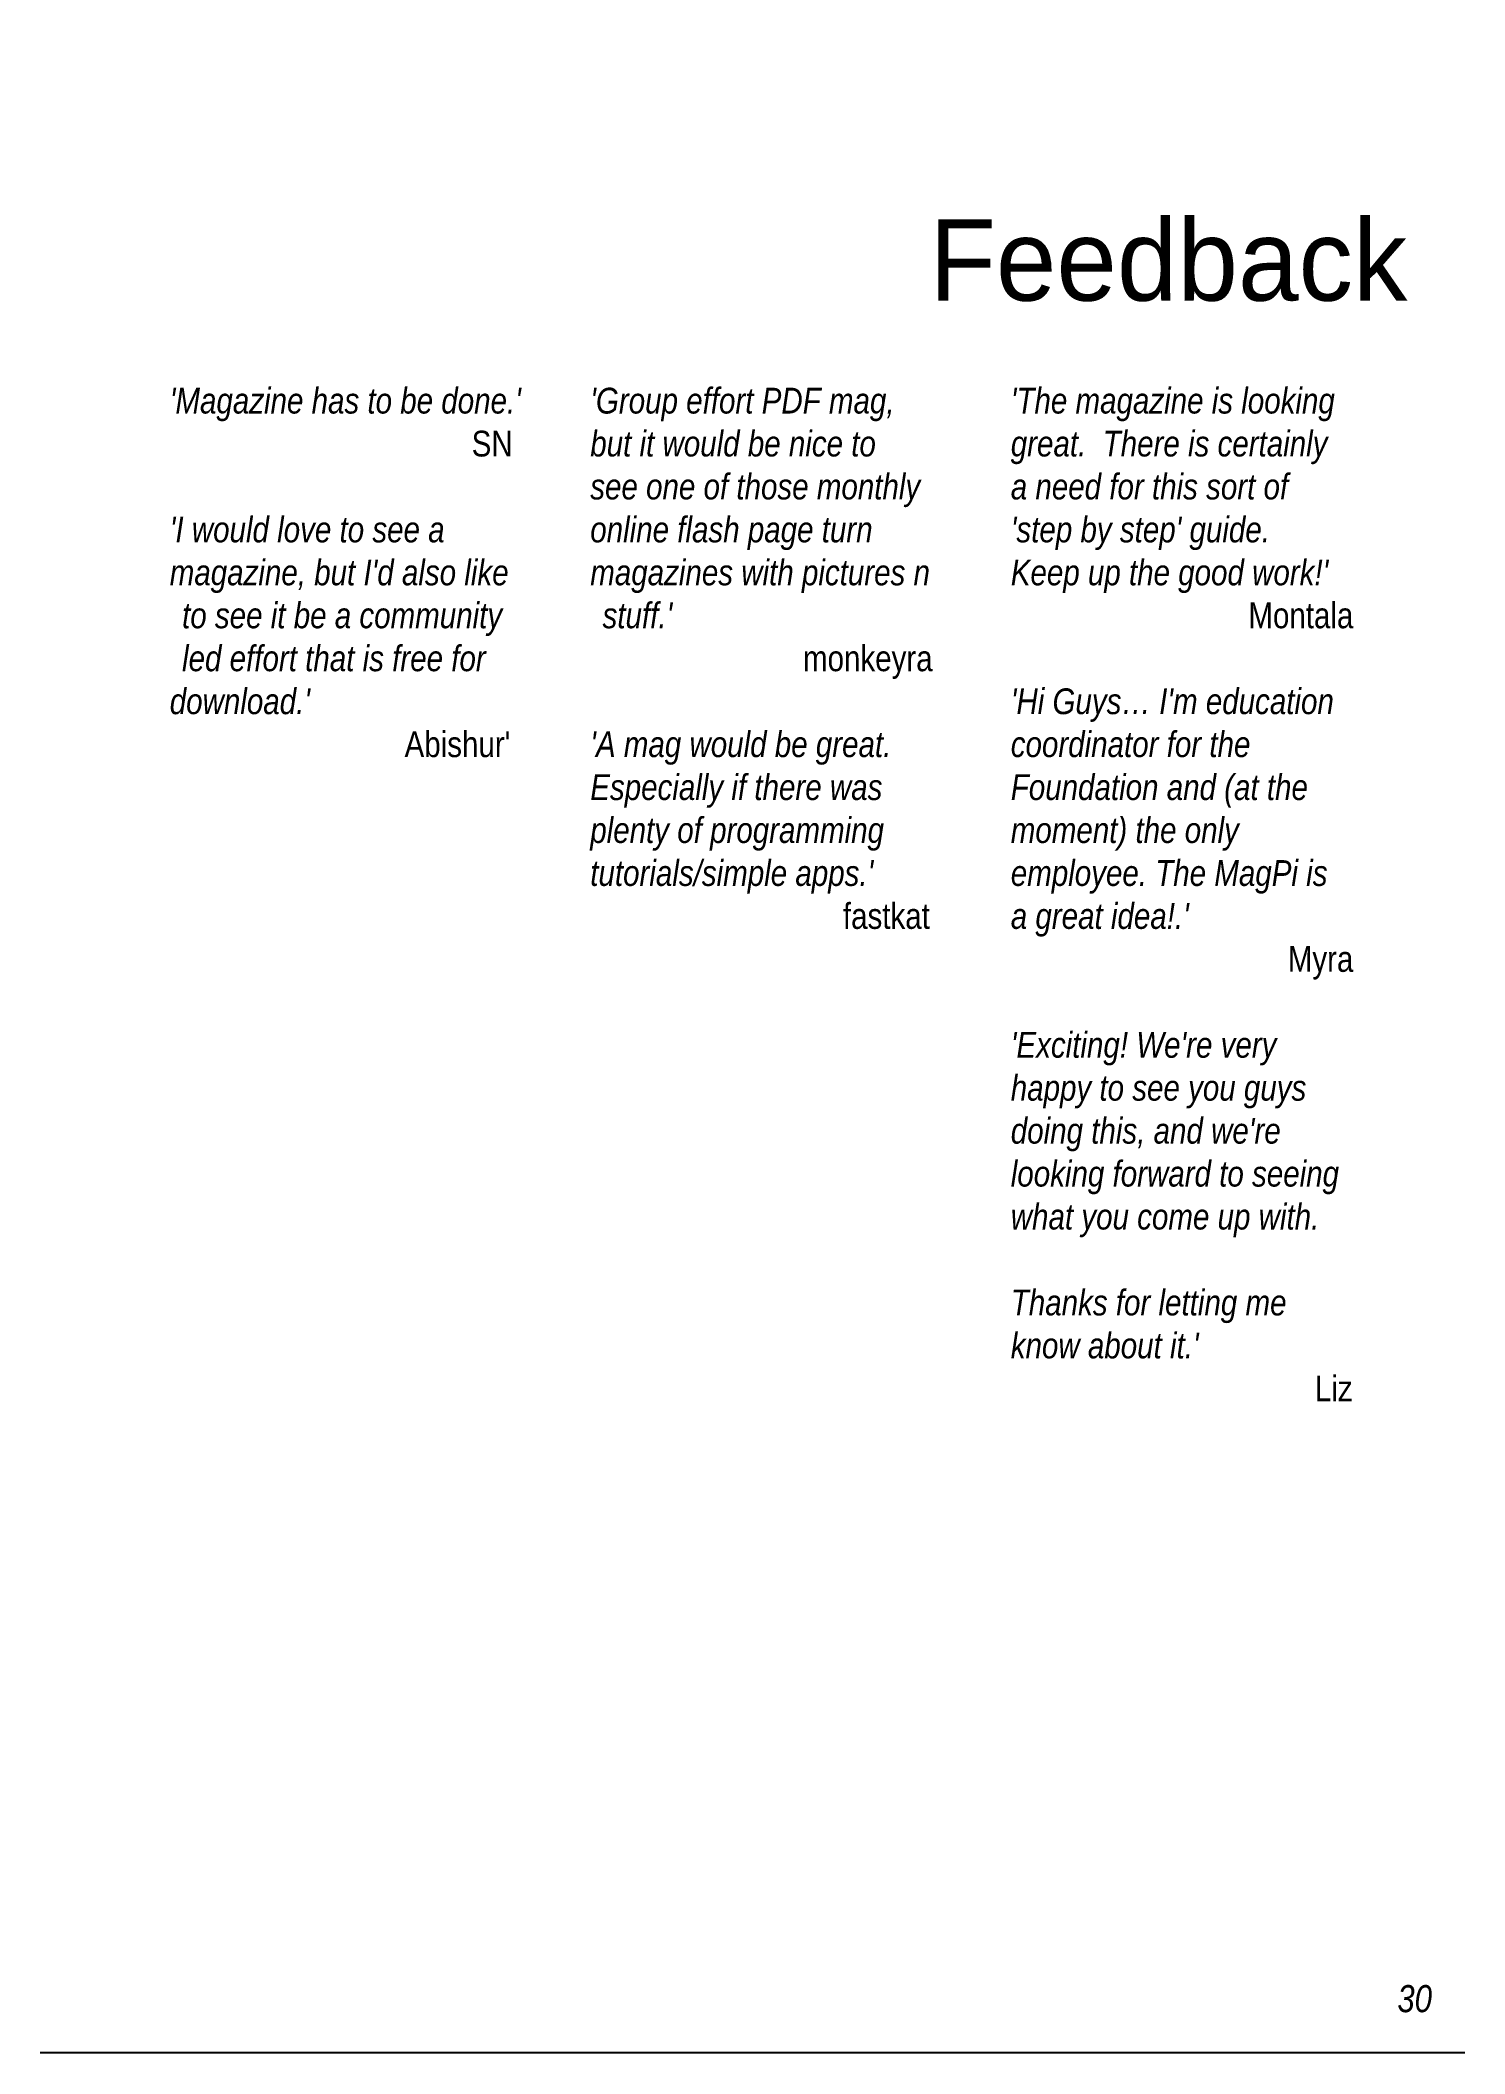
# Paper-space layout 'Page30' of a CAD drawing. Header units: millimetres. Extents: x -7 to 203, y -10 to 287.
# The model-space entities are those that its viewports show. They can reach past a viewport. Long polylines and large blocks are cut down to what shows.
import ezdxf

# ---------------------------------------------------------------- set-up
doc = ezdxf.new("R2010")
doc.units = ezdxf.units.MM
doc.layers.get('Defpoints').update_dxf_attribs({"color": 6})
doc.layers.add('Images', color=7, linetype='Continuous')
doc.layers.add('Text', color=7, linetype='Continuous')
doc.layers.get('Defpoints').off()
doc.styles.get("Standard").update_dxf_attribs({"font": 'arial.ttf'})
picture_1 = doc.add_image_def('image5.jpg', size_in_pixel=(499, 700))

msp = doc.modelspace()

# ---------------------------------------------------------------- texts
at = {"layer": 'Text', "insert": (664.89, 270.47), "char_height": 12, "attachment_point": 1}
msp.add_mtext_dynamic_manual_height_columns('{\\fVijaya|b0|i0|c0|p34;\\C40;\\c2408953;Feedback}', width=62, gutter_width=12.5, heights=[0], dxfattribs=at)
at = {"layer": 'Text', "color": 255, "attachment_point": 1}
for s, width, insert, char_height in [("{\\fArial Narrow|b0|i1|c0|p34;\\C256;\\c16777215;'Magazine has to be done.'\\H1.6667x; \\H0.6x;\\P\\pi44.515;\\fArial Narrow|b0|i0|c0|p34;SN\\H1.4622x; \\H0.68391x;\\P\\pi0;\\H1.5259x; \\H0.65535x;\\P\\fArial Narrow|b0|i1|c0|p34;'I would love to see a \\H1.4914x; \\H0.67053x;magazine, but I'd also like \\H1.5029x; \\H0.66539x;to see it be a community \\H1.499x; \\H0.66709x;led effort that is free for \\H1.5174x; \\H0.65903x;download.'\\H1.507x; \\H0.66357x;\\P\\pi34.621;\\fArial Narrow|b0|i0|c0|p34;Abishur'\\H1.4977x; }", 50, (552.89, 245.62), 3.8), ("{\\fArial Narrow|b0|i1|c0|p34;\\C256;\\c16777215;'Group effort PDF mag, but it would be nice to \\H1.6795x; \\H0.59543x;see one of those monthly \\H1.4572x; \\H0.68623x;online flash page turn \\H1.5441x; \\H0.64763x;magazines with pictures n \\H1.4981x; \\H0.66752x;stuff.'\\H1.5177x; \\H0.6589x;\\P\\pi31.363;\\fArial Narrow|b0|i0|c0|p34;monkeyra\\H1.5069x; \\H0.66362x;\\P\\pi50;\\H1.4977x; \\H0.66769x;\\P\\pi0;\\fArial Narrow|b0|i1|c0|p34;'A mag would be great.  \\H1.5008x; \\H0.66633x;Especially if there was \\H1.5168x; \\H0.65928x;plenty of programming \\H1.5242x; \\H0.65606x;tutorials/simple apps.'\\H1.5218x; \\H0.65713x;\\P\\pi37.247;\\fArial Narrow|b0|i0|c0|p34;fastkat\\H1.5226x; }", 50, (614.89, 245.62), 3.8), ("{\\fArial Narrow|b0|i1|c0|p34;\\C256;\\c16777215;'The magazine is looking great.  There is certainly \\H1.6667x; \\H0.6x;a need for this sort of \\H1.4615x; \\H0.68423x;'step by step' guide.  \\H1.5256x; \\H0.65547x;Keep up the good work!'\\H1.4915x; \\H0.67048x;\\P\\pi35.028;\\fArial Narrow|b0|i0|c0|p34;Montala\\H1.5028x; \\H0.6654x;\\P\\pi50;\\H1.4991x; \\H0.66709x;\\P\\pi0;\\fArial Narrow|b0|i1|c0|p34;'Hi Guys… I'm education \\H1.5174x; \\H0.65904x;coordinator for the \\H1.5241x; \\H0.65615x;Foundation and (at the \\H1.5218x; \\H0.65711x;moment) the only \\H1.5226x; \\H0.65679x;employee. The MagPi is \\H1.5053x; \\H0.66433x;a great idea!.'\\H1.4982x; \\H0.66745x;\\P\\pi40.842;\\fArial Narrow|b0|i0|c0|p34;Myra\\H1.5006x; \\H0.66641x;\\P\\pi50;\\H1.4998x; \\H0.66675x;\\P\\pi0;\\fArial Narrow|b0|i1|c0|p34;'Exciting! We're very \\H1.5001x; \\H0.66664x;happy to see you guys \\H1.5x; \\H0.66668x;doing this, and we're \\H1.5x; \\H0.66666x;looking forward to seeing \\H1.5171x; \\H0.65917x;what you come up with.\\H1.5071x; \\H0.66352x;\\P\\H1.4976x; \\H0.66772x;\\PThanks for letting me \\H1.5178x; \\H0.65883x;know about it.'\\H1.5068x; \\H0.66364x;\\P\\pi44.839;\\fArial Narrow|b0|i0|c0|p34;Liz\\H1.4977x; }", 50, (676.89, 245.62), 3.8), ('{\\fArial Narrow|b0|i1|c0|p34;\\C43;30}', 10, (733.89, 10), 4)]:
    msp.add_mtext_dynamic_manual_height_columns(s, width=width, gutter_width=12.5, heights=[0], dxfattribs=dict(at, insert=insert, char_height=char_height))

# ---------------------------------------------------------------- pictures from other files: only their frames are drawn
at = {"layer": 'Images'}
image = msp.add_image(picture_1, insert=(532.17, 0), size_in_units=(211.72, 297), dxfattribs=at)
image.dxf.flags = 7

psp = doc.layouts.new('Page30')

# ---------------------------------------------------------------- viewports
at = {"layer": 'Defpoints'}
psp.add_viewport(center=(97.86, 138.22), size=(210.01, 297.009), view_center_point=(638.81, 148.38), view_height=297.009, dxfattribs=at)

doc.saveas('drawing.dxf')
